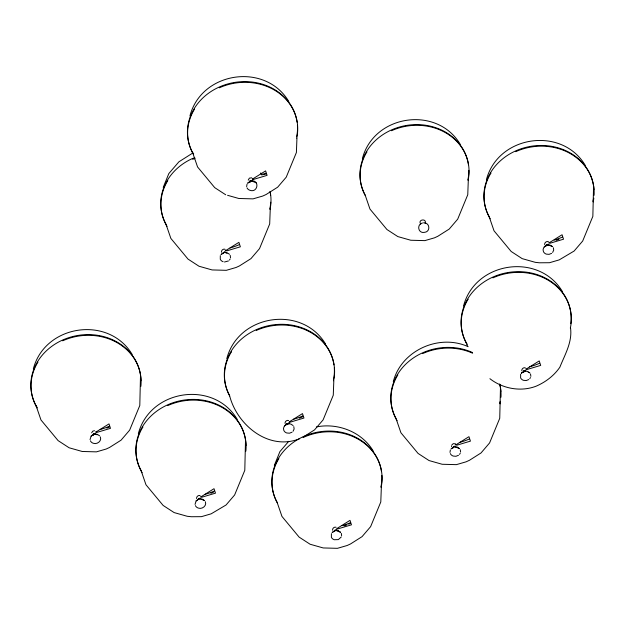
<?xml version="1.0" encoding="UTF-8"?>
<svg xmlns="http://www.w3.org/2000/svg" width="625" height="625" viewBox="0 0 625 625"><rect width="100%" height="100%" fill="white"/><g stroke="black" fill="none" stroke-linecap="round" stroke-linejoin="round"><path stroke-width="0.94" d="M90.039 439.617L91.125 436.102L94.523 433.734L97.43 434.422L99.617 435.844M195.047 504.422L196.133 500.898L199.523 498.539L202.438 499.219L204.617 500.641L201.312 499.273M196.609 498.578C196.297 496.695 198.281 494.953 200.102 495.602M221.492 252.234C221.188 250.352 223.172 248.609 224.992 249.258M230.539 257.758L230.195 255.344M246.641 186.625L247.023 184.195M285.078 423.484C284.773 421.602 286.758 419.852 288.578 420.508M332.594 530.25C332.289 528.367 334.273 526.625 336.094 527.273M341.641 535.766L341.297 533.359M449.984 452.406L450.367 449.977M451.547 446.57L451.555 445.945M460.594 452.086L460.25 449.68M521.82 370.836C521.508 368.953 523.492 367.203 525.312 367.859M530.867 376.352L530.523 373.945M544.664 244.633C544.289 242.516 546.859 240.695 548.688 241.906M140.508 375.172L139.797 405.5L129.633 430.164L121.07 440.172L109.523 447.477L106.164 449.031L96.43 451.859L82.211 451.477L69.109 447.773L58.117 440.625L40.969 419.961L36.023 405.57M245.516 439.977L244.797 470.305L234.633 494.969L226.07 504.977L211.164 513.828L201.437 516.664L191.32 516.734L187.219 516.281L174.117 512.578L163.125 505.43L145.969 484.758L141.023 470.375A55.211 48.383 -9.2 0 1 178.773 401.078A55.211 48.383 -9.2 0 1 245.93 445.648M500.461 387.969L499.742 418.289L489.578 442.953L481.016 452.961L469.477 460.273L466.109 461.82L456.375 464.648L442.156 464.266L429.055 460.562L418.062 453.422L400.914 432.75L395.969 418.367A55.211 48.383 -9.2 0 1 408.227 361.898A55.211 48.383 -9.2 0 1 472.453 352.5M593.57 186.031L592.852 216.359L582.688 241.023L574.125 251.031L559.219 259.883L549.492 262.719L539.375 262.789L535.273 262.328L522.172 258.633L511.18 251.484L494.023 230.812L489.078 216.43A55.211 48.383 -9.2 0 1 525.766 147.391A55.211 48.383 -9.2 0 1 593.93 189.789M270.234 209.508L269.688 223.961L259.523 248.625L250.961 258.633L239.422 265.938L236.055 267.484L226.32 270.32L212.102 269.938L199 266.234L188.008 259.086L170.859 238.414L165.914 224.031A55.211 48.383 -9.2 0 1 192.438 158.531L194.82 157.836M296.945 138.062L296.398 152.508L286.234 177.18L277.672 187.18L266.133 194.492L262.766 196.039L253.031 198.867L238.812 198.484L227.586 195.312M333.82 380.75L333.273 395.203L323.109 419.867L314.547 429.875L303 437.188M381.336 487.516L380.789 501.969L370.625 526.641L362.062 536.641L350.523 543.953L347.156 545.5L337.422 548.328L323.203 547.945L310.102 544.242L299.109 537.102L281.961 516.43L277.016 502.047A55.211 48.383 -9.2 0 1 311.625 433.57A55.211 48.383 -9.2 0 1 381.508 471.648M468.297 180.453L467.758 194.75L457.695 219.156L449.227 229.062L437.805 236.289L434.477 237.828L424.844 240.625L410.773 240.242L397.812 236.578L386.938 229.516L369.961 209.063L365.07 194.828A54.633 47.875 -9.2 0 1 399.32 127.07A54.633 47.875 -9.2 0 1 468.461 164.742M570.562 328.102C572.383 342.305 564.891 354.539 559.852 367.227C554 375.711 545.773 381.961 536.375 386.086C521.039 392.148 502.758 388.773 489.906 378.703M248.211 180.164L249.375 178.148L251.703 177.812M91.648 432.828L92.773 431.141L94.508 430.68M220.312 255.641L220.281 259.258A5.367 4.703 -9.2 0 0 223.156 261.719M425.164 223.477C427.148 217.984 417.25 219.43 420.719 224.125M331.414 533.656L331.383 537.266A5.367 4.703 -9.2 0 0 334.258 539.734L338.352 539.609L341.266 536.969M520.641 374.242L520.609 377.852A5.367 4.703 -9.2 0 0 523.484 380.32L526.227 380.555L528.789 379.539M94.766 434.055L95 433.383L95.312 433.984M251.445 180.828L251.602 180.391L252.156 180.75L251.523 181.141M33.336 368.914C44.789 324.547 108.586 314.984 132.164 354.453M189.945 115.922C201.398 71.555 265.195 61.992 288.773 101.469M163.234 187.375L168.812 173.594L178.883 161.828L192.445 153.234M138.344 433.719C149.797 389.352 213.594 379.781 237.172 419.258M226.812 358.617C238.266 314.25 302.062 304.688 325.641 344.164M362.414 158.547C373.75 114.648 436.875 105.18 460.203 144.242M274.336 465.383L279.914 451.602L288.727 441.312M393.289 381.703C401.18 350.445 439.211 333.445 468.203 346.711M486.398 179.773C497.852 135.406 561.648 125.836 585.227 165.312M463.555 305.969C475.008 261.602 538.805 252.039 562.383 291.516M223.734 252.875L223.297 252.266L223.641 252.82M229.461 260.039L230.164 258.953M293.094 425.547L290.906 424.125L288 423.445C285.289 424.516 282.422 427.391 283.867 430.5A5.367 4.703 -9.2 0 0 286.742 432.969L289.484 433.203L292.047 432.188M287.32 424.117L286.883 423.516L287.219 424.062M293.047 431.289L294.125 429L293.781 426.594M547.578 244.594L552.672 246.695L550.492 245.273L547.578 244.594C544.875 245.664 542 248.539 543.453 251.648A5.367 4.703 -9.2 0 0 546.32 254.117L549.062 254.352L551.633 253.344M552.625 252.438L553.703 250.148L553.367 247.742M451.773 445.031L453.25 443.648L455.57 443.844M459.516 454.375L460.219 453.289M529.789 378.641L530.492 377.555M194.5 109.172L194.477 109.195A55.211 48.383 -9.2 0 0 192.805 153.297M167.766 180.641L167.789 180.617A55.211 48.383 -9.2 0 0 167.039 226.398M37.875 362.188L37.898 362.156A55.211 48.383 -9.2 0 0 37.141 407.945M366.906 151.891L366.93 151.867A54.633 47.875 -9.2 0 0 365.25 195.531M142.883 426.984L142.898 426.961A55.211 48.383 -9.2 0 0 142.148 472.742M231.352 351.891L231.375 351.867A55.211 48.383 -9.2 0 0 229.68 395.992M490.938 173.039L490.953 173.016A55.211 48.383 -9.2 0 0 490.203 218.797M278.891 458.633L278.867 458.656A55.211 48.383 -9.2 0 0 277.195 502.758M397.844 374.953L397.82 374.977A55.211 48.383 -9.2 0 0 397.094 420.734M468.094 299.242L468.117 299.219A55.211 48.383 -9.2 0 0 466.414 343.344M251.125 180.75L247.734 183.109L251.125 180.75C260.109 179.938 257.805 193.219 249.867 190.273A5.367 4.703 -9.2 0 1 246.992 187.805M223.734 252.664L221.023 254.555L223.938 252.484M91.125 436.102L94.523 433.734M284.602 425.805L288 423.445L288.953 423.836M544.188 246.953L546.906 245.062M196.133 500.898L199.523 498.539L200.484 498.938M453.797 447L451.078 448.891L453.992 446.82M334.836 530.68L332.125 532.57L335.039 530.5M219.305 87.812L219.328 87.797A55.211 48.383 -9.2 0 1 276.5 91.359A55.211 48.383 -9.2 0 1 296.719 138.094M192.594 159.258L195 158.547M391.469 130.734L391.5 130.719A54.633 47.875 -9.2 0 1 448.062 134.242A54.633 47.875 -9.2 0 1 468.07 180.484M62.695 340.805L62.727 340.781A55.211 48.383 -9.2 0 1 117.734 343.016A55.211 48.383 -9.2 0 1 140.875 386.359M515.758 151.656L515.789 151.641A55.211 48.383 -9.2 0 1 594.094 195.297M256.172 330.508L256.203 330.492A55.211 48.383 -9.2 0 1 313.367 334.055A55.211 48.383 -9.2 0 1 333.594 380.789M167.703 405.602L167.734 405.586A55.211 48.383 -9.2 0 1 222.734 407.82A55.211 48.383 -9.2 0 1 245.875 451.164M492.914 277.859L492.945 277.844A55.211 48.383 -9.2 0 1 550.109 281.406A55.211 48.383 -9.2 0 1 570.328 328.141M422.648 353.594L422.672 353.578A55.211 48.383 -9.2 0 1 472.633 353.211M303.695 437.273L303.719 437.258A55.211 48.383 -9.2 0 1 360.891 440.82A55.211 48.383 -9.2 0 1 381.109 487.555M252.406 179.148L265.609 170.898L267.086 175.359L252.422 179.734M225.695 250.594L238.898 242.352L240.367 246.805L226.625 250.906M95.805 432.141L109.008 423.891L110.477 428.344L96.734 432.453M548.859 242.992L562.062 234.75L563.539 239.203L549.789 243.305M289.281 421.844L302.484 413.594L303.953 418.047L289.297 422.43M200.805 496.938L214.008 488.695L215.484 493.148L201.734 497.25M526.016 369.195L539.219 360.945L540.695 365.398L526.953 369.508M455.75 444.93L468.953 436.68L470.43 441.133L456.68 445.242M336.797 528.609L350 520.359L351.477 524.82L336.812 529.195M422.484 222.984C416.328 224.453 418.203 233.719 424.43 232.352C430.859 231.883 429.961 222.266 423.508 222.82M228.469 260.945L224.5 262M288.453 423.648L287.859 423.883M525.195 371L524.594 371.195M458.523 455.273L455.953 456.289L453.211 456.055A5.367 4.703 -9.2 0 1 450.336 453.586M335.969 530.422L335.375 530.648M265.812 173.273L261.852 174.43L260.672 172.945M263.617 174.68L266 173.984M316.391 426.938C337.727 422.594 361.859 431.891 373.156 450.93M299.633 438.734C268.578 451.203 236.781 424.805 229.5 395.281A55.211 48.383 -9.2 0 1 264.109 326.805A55.211 48.383 -9.2 0 1 333.984 364.883M250.258 181.93L249.82 182.008A1.359 1.188 -9.2 0 0 249.992 182.273M223.109 253.453L223.547 253.375M546.273 245.852L546.711 245.773M93.656 434.922L93.219 435A1.359 1.188 -9.2 0 0 93.391 435.266M524.062 371.945L523.43 372.055A1.359 1.188 -9.2 0 0 523.609 372.32M286.695 424.703L287.133 424.625M453.164 447.789L453.602 447.711M334.211 531.469L334.648 531.391M252.25 178.781L252.648 179.203M225.258 250.227L225.805 250.227M525.867 368.828L526.258 369.25M455.312 444.562L455.859 444.562M224.414 252.195L227.32 252.875L229.508 254.297M252.078 181.141L256.219 182.852M525.695 371.188L524.742 370.797L521.344 373.156L524.742 370.797L527.648 371.477L529.836 372.898L528.18 372.211M225.367 252.594L227.023 253.273M95.477 434.133L97.133 434.812M225.711 194.781L214.719 187.641L197.57 166.969L192.625 152.586A55.211 48.383 -9.2 0 1 227.234 84.109A55.211 48.383 -9.2 0 1 297.117 122.188M260.852 173.656L262.031 175.141M192.625 152.586L193.703 153.953M466.234 342.633L467.477 346.227M205.312 501.688C207.133 505.781 202.039 509.57 198.266 508.063A5.367 4.703 -9.2 0 1 195.398 505.602M200.922 496.57L201.047 496.992M100.305 436.883C102.133 440.977 97.031 444.766 93.266 443.258A5.367 4.703 -9.2 0 1 90.391 440.797M95.914 431.773L96.039 432.195M499.766 384.258A55.211 48.383 -9.2 0 1 500.82 391.727M500.242 401.289A55.211 48.383 -9.2 0 1 499.883 403.164M469.164 439.055A55.211 48.383 -9.2 0 1 460.141 442.289M499.719 384.039A55.211 48.383 -9.2 0 1 500.977 397.234M500.422 402A55.211 48.383 -9.2 0 1 500.063 403.875M467.18 344.289A55.211 48.383 -9.2 0 1 506.133 272.867A55.211 48.383 -9.2 0 1 570.797 323.664M539.43 363.32A55.211 48.383 -9.2 0 1 529.477 366.805M109.391 426.977A55.211 48.383 -9.2 0 1 106.773 428.078M36.961 407.234A55.211 48.383 -9.2 0 1 72.727 336.531A55.211 48.383 -9.2 0 1 140.93 380.844M109.211 426.266A55.211 48.383 -9.2 0 1 100.195 429.5M350.391 523.445A55.211 48.383 -9.2 0 1 348.656 524.195M346.875 524.891A55.211 48.383 -9.2 0 1 344.148 525.852M381.867 475.406A55.211 48.383 -9.2 0 1 380.93 486.844M350.203 522.734A55.211 48.383 -9.2 0 1 342.117 525.711M213.539 492.156A55.211 48.383 -9.2 0 1 210.891 493.227M214.219 491.062A55.211 48.383 -9.2 0 1 205.195 494.305M593.508 198.414A55.211 48.383 -9.2 0 1 592.992 201.227M562.273 237.117A55.211 48.383 -9.2 0 1 554.188 240.094M593.82 198.172A55.211 48.383 -9.2 0 1 593.172 201.938M558.945 239.281A55.211 48.383 -9.2 0 1 556.219 240.234M270.094 191.562A55.211 48.383 -9.2 0 1 270.008 209.539M270.102 191.781A55.211 48.383 -9.2 0 1 270.625 195.5M270.742 202.188A55.211 48.383 -9.2 0 1 269.828 208.828M239.102 244.719A55.211 48.383 -9.2 0 1 230.086 247.961M334.289 367.688A55.211 48.383 -9.2 0 1 333.602 379.141M302.688 415.969A55.211 48.383 -9.2 0 1 293.672 419.203M302.867 416.68A55.211 48.383 -9.2 0 1 299.359 418.125M297.414 125A55.211 48.383 -9.2 0 1 296.727 136.453M468.875 170.359A54.633 47.875 -9.2 0 1 467.891 179.781M224.891 251.844L224.945 252.695L225.445 252.203L224.891 251.844M200 498.187L200.055 499.039L200.555 498.547L200 498.187M288.477 423.086L288.531 423.945L289.031 423.445L288.477 423.086M335.992 529.852L336.047 530.711L336.547 530.211L335.992 529.852M454.945 446.172L455 447.031L455.5 446.531L454.945 446.172M548.055 244.242L548.109 245.094L548.609 244.602L548.055 244.242M525.219 370.438L525.266 371.297L525.766 370.797L525.219 370.438M250.008 180.82L250.445 181.422L250.008 180.82M93.406 433.805L93.844 434.414L93.406 433.805M198.406 498.609L198.852 499.219L198.406 498.609M334.398 530.281L334.836 530.883L334.398 530.281M546.461 244.664L546.906 245.273L546.461 244.664M453.352 446.602L453.789 447.203L453.352 446.602M523.617 370.867L524.062 371.469L523.617 370.867M457.375 447.211L454.469 446.531L459.562 448.633L457.375 447.211M338.422 530.891L335.516 530.211L340.609 532.312L338.422 530.891"/></g></svg>
